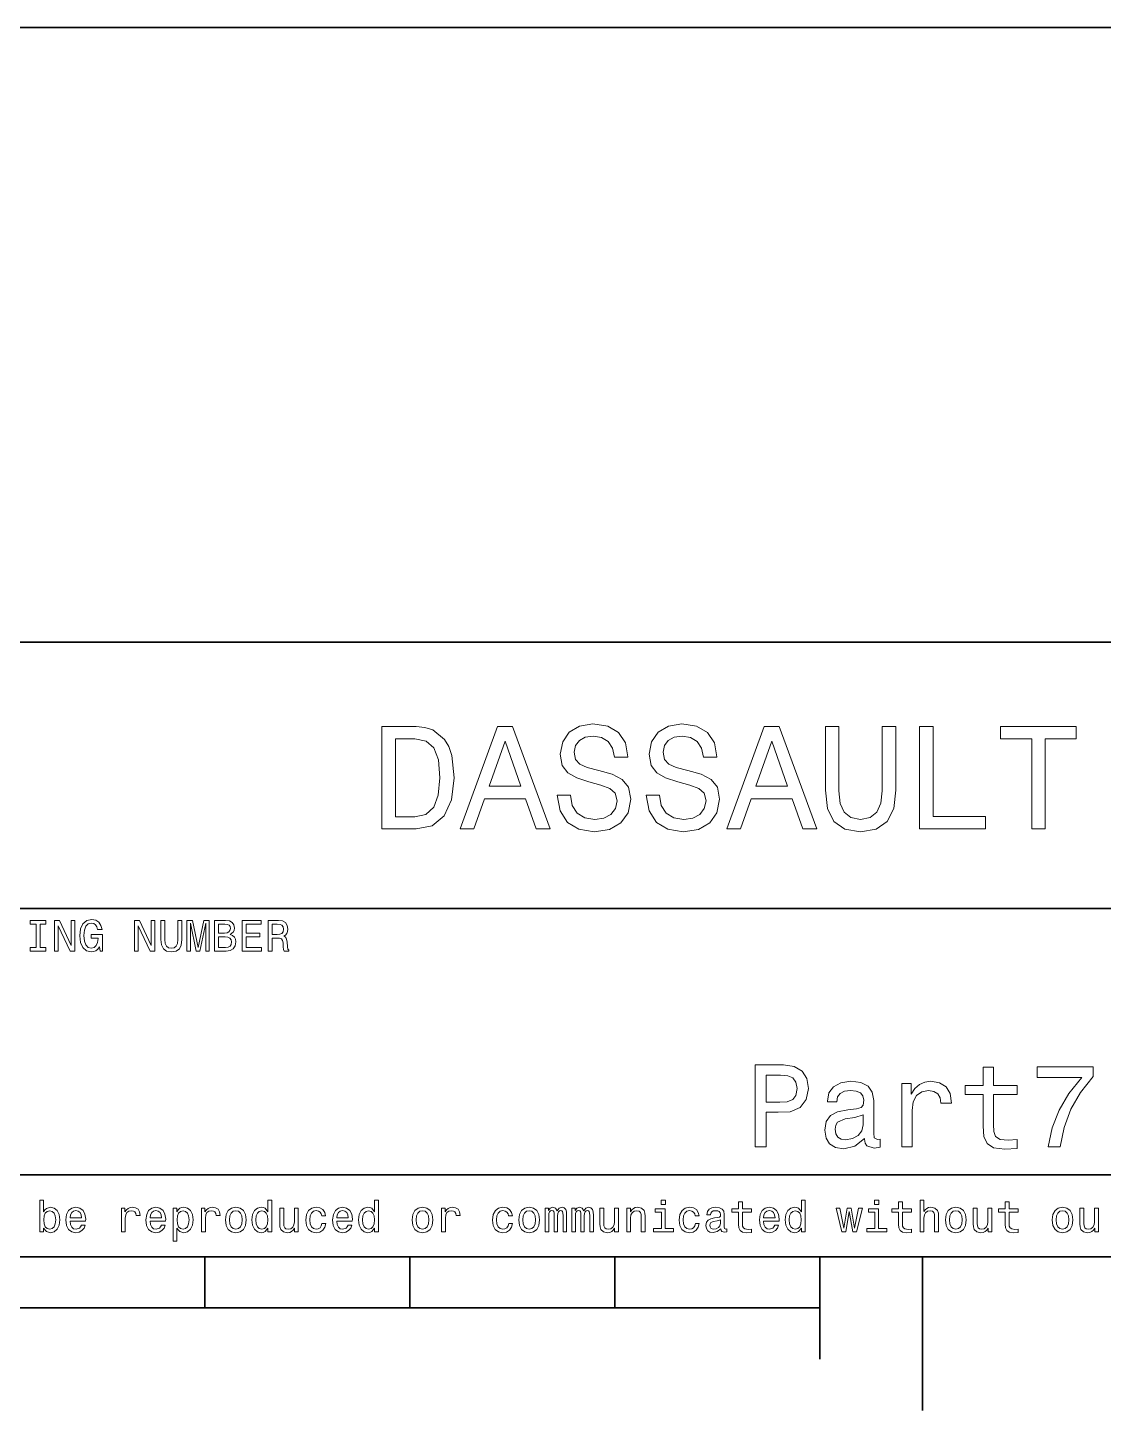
# Model space of a CAD drawing. Extents: x 0 to 420, y 0 to 297.
# Drawn here: x 271.3 to 323.8, y 2.5 to 70 of the extents above; entities that cross this region are included whole.
import ezdxf

# ---------------------------------------------------------------- set-up
doc = ezdxf.new("R2010")
doc.units = 0

msp = doc.modelspace()

# ---------------------------------------------------------------- linework, layer by layer
at = {"color": 7, "lineweight": 35}
for p, q in [((220, 70), (410, 70)), ((220, 40), (385, 40)), ((220, 27), (385, 27)), ((220, 14), (385, 14)), ((10, 10), (410, 10)), ((220, 10), (410, 10)), ((110, 7.5), (310, 7.5))]:
    msp.add_line(p, q, dxfattribs=at)
at = {"color": 7, "lineweight": 35, "ltscale": 0.0625}
for p, q in [((280, 10), (280, 7.5)), ((290, 10), (290, 7.5)), ((300, 10), (300, 7.5))]:
    msp.add_line(p, q, dxfattribs=at)
at = {"color": 7, "lineweight": 35, "ltscale": 0.125}
msp.add_line((310, 10), (310, 5), dxfattribs=at)
at = {"color": 7, "lineweight": 35, "ltscale": 0.1875}
msp.add_line((315, 10), (315, 2.5), dxfattribs=at)
at = {"color": 7, "lineweight": 13}
for points in [[(290.295, 35.881), (288.631, 35.881), (288.631, 30.881), (290.295, 30.881), (291.081, 31.04), (291.664, 31.522), (292.025, 32.308), (292.154, 33.381), (292.039, 34.476), (291.895, 34.909), (291.693, 35.254), (291.109, 35.723), (290.728, 35.838)], [(292.45, 30.881), (293.112, 30.881), (293.638, 32.351), (295.634, 32.351), (296.16, 30.881), (296.837, 30.881), (295.007, 35.888), (294.272, 35.888)], [(297.839, 32.531), (297.183, 32.531), (297.327, 31.767), (297.687, 31.205), (298.242, 30.867), (298.991, 30.744), (299.733, 30.86), (300.288, 31.177), (300.641, 31.674), (300.771, 32.329), (300.663, 32.92), (300.36, 33.302), (299.87, 33.554), (299.215, 33.741), (298.653, 33.878), (298.285, 34.037), (298.076, 34.267), (298.012, 34.628), (298.076, 34.952), (298.264, 35.197), (298.552, 35.362), (298.948, 35.42), (299.352, 35.348), (299.669, 35.153), (299.878, 34.829), (299.978, 34.39), (300.634, 34.39), (300.634, 34.404), (300.519, 35.081), (300.18, 35.586), (299.647, 35.903), (298.927, 36.011), (298.278, 35.903), (297.774, 35.6), (297.45, 35.132), (297.334, 34.527), (297.428, 33.986), (297.702, 33.619), (298.134, 33.374), (298.725, 33.187), (299.308, 33.021), (299.748, 32.862), (300.014, 32.632), (300.108, 32.257), (300.022, 31.875), (299.798, 31.587), (299.46, 31.407), (299.02, 31.349), (298.53, 31.429), (298.156, 31.659), (297.918, 32.034)], [(302.176, 32.531), (301.52, 32.531), (301.664, 31.767), (302.025, 31.205), (302.579, 30.867), (303.329, 30.744), (304.071, 30.86), (304.625, 31.177), (304.978, 31.674), (305.108, 32.329), (305, 32.92), (304.697, 33.302), (304.207, 33.554), (303.552, 33.741), (302.99, 33.878), (302.622, 34.037), (302.414, 34.267), (302.349, 34.628), (302.414, 34.952), (302.601, 35.197), (302.889, 35.362), (303.285, 35.42), (303.689, 35.348), (304.006, 35.153), (304.215, 34.829), (304.316, 34.39), (304.971, 34.39), (304.971, 34.404), (304.856, 35.081), (304.517, 35.586), (303.984, 35.903), (303.264, 36.011), (302.615, 35.903), (302.111, 35.6), (301.787, 35.132), (301.671, 34.527), (301.765, 33.986), (302.039, 33.619), (302.471, 33.374), (303.062, 33.187), (303.646, 33.021), (304.085, 32.862), (304.352, 32.632), (304.445, 32.257), (304.359, 31.875), (304.135, 31.587), (303.797, 31.407), (303.357, 31.349), (302.867, 31.429), (302.493, 31.659), (302.255, 32.034)], [(305.461, 30.881), (306.124, 30.881), (306.65, 32.351), (308.646, 32.351), (309.171, 30.881), (309.849, 30.881), (308.019, 35.888), (307.284, 35.888)], [(310.267, 32.783), (310.367, 31.883), (310.684, 31.241), (311.218, 30.874), (311.988, 30.744), (312.752, 30.874), (313.285, 31.241), (313.602, 31.875), (313.71, 32.783), (313.71, 35.881), (313.04, 35.881), (313.04, 32.747), (312.975, 32.135), (312.781, 31.695), (312.45, 31.436), (311.988, 31.349), (311.513, 31.436), (311.182, 31.695), (310.987, 32.128), (310.929, 32.747), (310.929, 35.881), (310.267, 35.881)], [(314.863, 30.881), (318.076, 30.881), (318.076, 31.486), (315.526, 31.486), (315.526, 35.881), (314.863, 35.881)], [(320.331, 30.881), (320.994, 30.881), (320.994, 35.276), (322.507, 35.276), (322.507, 35.881), (318.811, 35.881), (318.811, 35.276), (320.331, 35.276)], [(290.245, 35.283), (290.793, 35.175), (291.167, 34.844), (291.39, 34.253), (291.463, 33.381), (291.383, 32.538), (291.16, 31.947), (290.778, 31.594), (290.245, 31.479), (289.301, 31.479), (289.301, 35.283)], [(293.869, 32.963), (294.64, 35.168), (295.411, 32.963)], [(306.88, 32.963), (307.651, 35.168), (308.422, 32.963)], [(271.756, 25.1), (271.479, 25.1), (271.479, 24.919), (272.231, 24.919), (272.231, 25.1), (271.955, 25.1), (271.955, 26.237), (272.231, 26.237), (272.231, 26.419), (271.479, 26.419), (271.479, 26.237), (271.756, 26.237)], [(272.664, 24.919), (272.843, 24.919), (272.843, 26.148), (273.418, 24.919), (273.649, 24.919), (273.649, 26.419), (273.468, 26.419), (273.468, 25.189), (272.899, 26.419), (272.664, 26.419)], [(274.853, 25.12), (274.89, 24.919), (274.998, 24.919), (274.998, 25.729), (274.451, 25.729), (274.451, 25.545), (274.788, 25.545), (274.788, 25.532), (274.762, 25.334), (274.693, 25.187), (274.587, 25.094), (274.455, 25.063), (274.308, 25.102), (274.194, 25.219), (274.12, 25.411), (274.094, 25.675), (274.118, 25.937), (274.192, 26.129), (274.308, 26.246), (274.466, 26.287), (274.574, 26.265), (274.663, 26.205), (274.728, 26.103), (274.764, 25.967), (274.978, 25.967), (274.922, 26.174), (274.816, 26.33), (274.667, 26.425), (274.479, 26.46), (274.233, 26.406), (274.047, 26.248), (273.928, 25.999), (273.887, 25.669), (273.928, 25.336), (274.047, 25.087), (274.222, 24.929), (274.442, 24.878), (274.566, 24.895), (274.676, 24.938), (274.771, 25.014)], [(276.567, 24.919), (276.746, 24.919), (276.746, 26.148), (277.321, 24.919), (277.553, 24.919), (277.553, 26.419), (277.371, 26.419), (277.371, 25.189), (276.803, 26.419), (276.567, 26.419)], [(277.844, 25.489), (277.875, 25.219), (277.97, 25.027), (278.13, 24.916), (278.361, 24.878), (278.59, 24.916), (278.75, 25.027), (278.845, 25.217), (278.878, 25.489), (278.878, 26.419), (278.677, 26.419), (278.677, 25.478), (278.657, 25.295), (278.599, 25.163), (278.499, 25.085), (278.361, 25.059), (278.218, 25.085), (278.119, 25.163), (278.061, 25.293), (278.043, 25.478), (278.043, 26.419), (277.844, 26.419)], [(279.122, 24.919), (279.288, 24.919), (279.288, 26.28), (279.569, 24.919), (279.755, 24.919), (280.034, 26.28), (280.034, 24.919), (280.202, 24.919), (280.202, 26.419), (279.939, 26.419), (279.662, 25.096), (279.388, 26.419), (279.122, 26.419)], [(281.233, 25.729), (281.385, 25.854), (281.424, 25.939), (281.437, 26.043), (281.409, 26.205), (281.324, 26.321), (281.188, 26.393), (280.998, 26.419), (280.464, 26.419), (280.464, 24.919), (281.028, 24.919), (281.229, 24.949), (281.378, 25.037), (281.471, 25.178), (281.504, 25.368), (281.484, 25.496), (281.432, 25.602), (281.348, 25.679)], [(281.811, 24.919), (282.762, 24.919), (282.762, 25.1), (282.009, 25.1), (282.009, 25.608), (282.679, 25.608), (282.679, 25.787), (282.009, 25.787), (282.009, 26.237), (282.744, 26.237), (282.744, 26.419), (281.811, 26.419)], [(283.084, 24.919), (283.285, 24.919), (283.285, 25.552), (283.49, 25.552), (283.641, 25.545), (283.736, 25.515), (283.788, 25.444), (283.81, 25.316), (283.821, 25.122), (283.834, 24.994), (283.859, 24.919), (284.086, 24.919), (284.086, 24.96), (284.037, 25.02), (284.019, 25.133), (284.004, 25.375), (283.968, 25.554), (283.918, 25.61), (283.84, 25.651), (283.927, 25.705), (283.987, 25.781), (284.026, 25.876), (284.039, 25.991), (284.009, 26.172), (283.922, 26.308), (283.78, 26.39), (283.585, 26.419), (283.084, 26.419)], [(280.957, 25.796), (280.663, 25.796), (280.663, 26.239), (280.974, 26.239), (281.091, 26.226), (281.173, 26.187), (281.223, 26.12), (281.24, 26.021), (281.22, 25.921), (281.169, 25.852), (281.08, 25.809)], [(283.529, 26.235), (283.661, 26.222), (283.754, 26.181), (283.812, 26.105), (283.831, 25.986), (283.81, 25.861), (283.751, 25.785), (283.652, 25.746), (283.516, 25.736), (283.285, 25.736), (283.285, 26.235)], [(281.004, 25.098), (280.663, 25.098), (280.663, 25.615), (280.985, 25.615), (281.121, 25.599), (281.218, 25.554), (281.277, 25.476), (281.296, 25.364), (281.277, 25.245), (281.223, 25.163), (281.132, 25.113)], [(306.844, 15.36), (307.375, 15.36), (307.375, 17.049), (307.963, 17.049), (308.556, 17.078), (309.029, 17.28), (309.334, 17.671), (309.438, 18.207), (309.357, 18.703), (309.127, 19.066), (308.746, 19.285), (308.228, 19.36), (306.844, 19.36)], [(317.957, 17.919), (317.957, 16.369), (317.991, 15.867), (318.153, 15.522), (318.475, 15.32), (319.023, 15.251), (319.622, 15.28), (319.622, 15.718), (319.184, 15.683), (318.787, 15.729), (318.573, 15.873), (318.481, 16.115), (318.464, 16.455), (318.464, 17.919), (319.622, 17.919), (319.622, 18.352), (318.464, 18.352), (318.464, 19.256), (317.957, 19.256), (317.957, 18.352), (317.081, 18.352), (317.081, 17.919)], [(321.138, 15.36), (321.72, 15.36), (321.911, 16.311), (322.245, 17.199), (322.718, 18.023), (323.334, 18.795), (323.334, 19.274), (320.591, 19.274), (320.591, 18.749), (322.781, 18.749), (322.147, 17.971), (321.669, 17.159), (321.334, 16.294)], [(308.084, 18.87), (308.429, 18.836), (308.683, 18.726), (308.833, 18.524), (308.885, 18.207), (308.827, 17.873), (308.671, 17.671), (308.406, 17.568), (308.043, 17.539), (307.375, 17.539), (307.375, 18.87)], [(312.176, 15.764), (312.176, 15.746), (312.205, 15.55), (312.291, 15.412), (312.654, 15.303), (312.937, 15.349), (312.937, 15.741), (312.816, 15.723), (312.654, 15.798), (312.625, 16.029), (312.625, 17.631), (312.556, 18.04), (312.354, 18.329), (312.003, 18.501), (311.507, 18.565), (311.023, 18.496), (310.666, 18.3), (310.441, 17.994), (310.366, 17.591), (310.366, 17.556), (310.821, 17.556), (310.862, 17.798), (310.988, 17.971), (311.196, 18.075), (311.49, 18.115), (311.772, 18.086), (311.974, 18), (312.095, 17.85), (312.135, 17.643), (312.112, 17.401), (312.02, 17.28), (311.79, 17.222), (311.357, 17.176), (310.862, 17.072), (310.51, 16.888), (310.303, 16.599), (310.239, 16.173), (310.297, 15.793), (310.475, 15.51), (310.764, 15.331), (311.161, 15.268), (311.697, 15.389)], [(313.997, 15.36), (314.504, 15.36), (314.504, 17.13), (314.556, 17.556), (314.712, 17.862), (314.965, 18.046), (315.305, 18.11), (315.559, 18.069), (315.749, 17.954), (315.865, 17.758), (315.905, 17.493), (316.418, 17.493), (316.349, 17.96), (316.159, 18.294), (315.841, 18.496), (315.409, 18.565), (315.115, 18.519), (314.862, 18.403), (314.637, 18.207), (314.458, 17.942), (314.458, 18.455), (313.997, 18.455)], [(312.118, 16.444), (312.049, 16.144), (311.865, 15.914), (311.588, 15.764), (311.248, 15.712), (311.029, 15.741), (310.873, 15.833), (310.775, 15.994), (310.746, 16.219), (310.769, 16.421), (310.862, 16.565), (311.231, 16.726), (311.697, 16.795), (312.118, 16.934)], [(272.128, 11.394), (272.268, 11.227), (272.46, 11.173), (272.642, 11.214), (272.787, 11.338), (272.878, 11.534), (272.912, 11.796), (272.878, 12.057), (272.785, 12.252), (272.642, 12.373), (272.46, 12.416), (272.27, 12.36), (272.192, 12.291), (272.128, 12.198), (272.128, 12.766), (271.937, 12.766), (271.937, 11.214), (272.128, 11.214)], [(272.718, 11.796), (272.696, 11.601), (272.638, 11.459), (272.545, 11.372), (272.428, 11.344), (272.3, 11.372), (272.207, 11.459), (272.149, 11.599), (272.13, 11.796), (272.149, 11.99), (272.207, 12.131), (272.3, 12.215), (272.428, 12.245), (272.545, 12.215), (272.638, 12.129), (272.696, 11.988)], [(273.416, 11.74), (274.176, 11.74), (274.179, 11.828), (274.144, 12.077), (274.049, 12.263), (273.898, 12.375), (273.697, 12.416), (273.5, 12.373), (273.349, 12.252), (273.251, 12.055), (273.217, 11.796), (273.249, 11.53), (273.347, 11.335), (273.496, 11.214), (273.69, 11.173), (273.859, 11.201), (273.997, 11.275), (274.099, 11.392), (274.157, 11.547), (273.969, 11.547), (273.93, 11.461), (273.874, 11.396), (273.714, 11.344), (273.591, 11.368), (273.498, 11.443), (273.437, 11.567), (273.416, 11.733)], [(273.416, 11.899), (273.439, 12.049), (273.498, 12.159), (273.586, 12.226), (273.703, 12.25), (273.818, 12.226), (273.906, 12.159), (273.96, 12.049), (273.98, 11.899)], [(275.923, 11.214), (276.113, 11.214), (276.113, 11.878), (276.133, 12.038), (276.191, 12.152), (276.286, 12.222), (276.414, 12.245), (276.509, 12.23), (276.58, 12.187), (276.623, 12.113), (276.638, 12.014), (276.831, 12.014), (276.805, 12.189), (276.733, 12.314), (276.615, 12.39), (276.452, 12.416), (276.342, 12.399), (276.247, 12.356), (276.163, 12.282), (276.096, 12.183), (276.096, 12.375), (275.923, 12.375)], [(277.319, 11.74), (278.08, 11.74), (278.082, 11.828), (278.048, 12.077), (277.952, 12.263), (277.801, 12.375), (277.6, 12.416), (277.403, 12.373), (277.252, 12.252), (277.155, 12.055), (277.12, 11.796), (277.153, 11.53), (277.25, 11.335), (277.399, 11.214), (277.594, 11.173), (277.762, 11.201), (277.901, 11.275), (278.002, 11.392), (278.06, 11.547), (277.872, 11.547), (277.834, 11.461), (277.777, 11.396), (277.617, 11.344), (277.494, 11.368), (277.401, 11.443), (277.341, 11.567), (277.319, 11.733)], [(277.319, 11.899), (277.343, 12.049), (277.401, 12.159), (277.49, 12.226), (277.607, 12.25), (277.721, 12.226), (277.81, 12.159), (277.864, 12.049), (277.883, 11.899)], [(278.633, 12.196), (278.633, 12.375), (278.443, 12.375), (278.443, 10.765), (278.633, 10.765), (278.633, 11.392), (278.7, 11.29), (278.776, 11.223), (278.966, 11.173), (279.148, 11.214), (279.29, 11.338), (279.383, 11.532), (279.418, 11.796), (279.383, 12.057), (279.29, 12.252), (279.148, 12.373), (278.966, 12.416), (278.862, 12.403), (278.774, 12.362), (278.698, 12.293)], [(278.934, 11.344), (278.806, 11.372), (278.713, 11.459), (278.655, 11.599), (278.635, 11.796), (278.655, 11.99), (278.713, 12.131), (278.806, 12.215), (278.934, 12.245), (279.05, 12.215), (279.143, 12.129), (279.202, 11.988), (279.223, 11.796), (279.202, 11.601), (279.143, 11.459), (279.05, 11.372)], [(279.826, 11.214), (280.017, 11.214), (280.017, 11.878), (280.036, 12.038), (280.094, 12.152), (280.189, 12.222), (280.317, 12.245), (280.412, 12.23), (280.483, 12.187), (280.527, 12.113), (280.542, 12.014), (280.734, 12.014), (280.708, 12.189), (280.637, 12.314), (280.518, 12.39), (280.356, 12.416), (280.246, 12.399), (280.151, 12.356), (280.066, 12.282), (279.999, 12.183), (279.999, 12.375), (279.826, 12.375)], [(281, 11.794), (281.035, 11.53), (281.134, 11.335), (281.292, 11.214), (281.504, 11.173), (281.713, 11.214), (281.871, 11.333), (281.97, 11.528), (282.007, 11.794), (281.97, 12.057), (281.871, 12.254), (281.713, 12.373), (281.504, 12.416), (281.292, 12.373), (281.134, 12.252), (281.035, 12.057)], [(281.194, 11.796), (281.214, 11.99), (281.274, 12.131), (281.372, 12.217), (281.504, 12.247), (281.633, 12.217), (281.731, 12.133), (281.791, 11.99), (281.813, 11.796), (281.791, 11.599), (281.731, 11.456), (281.633, 11.37), (281.504, 11.342), (281.372, 11.37), (281.274, 11.456), (281.214, 11.599)], [(283.071, 11.394), (283.071, 11.214), (283.261, 11.214), (283.261, 12.766), (283.073, 12.766), (283.073, 12.198), (282.928, 12.362), (282.839, 12.401), (282.738, 12.416), (282.554, 12.373), (282.411, 12.252), (282.318, 12.057), (282.286, 11.796), (282.318, 11.534), (282.411, 11.338), (282.554, 11.214), (282.738, 11.173), (282.839, 11.188), (282.93, 11.227)], [(282.77, 12.245), (282.896, 12.215), (282.991, 12.131), (283.047, 11.99), (283.068, 11.796), (283.047, 11.599), (282.991, 11.459), (282.896, 11.372), (282.77, 11.344), (282.651, 11.372), (282.56, 11.459), (282.5, 11.601), (282.481, 11.796), (282.5, 11.988), (282.56, 12.129), (282.651, 12.215)], [(284.553, 12.375), (284.363, 12.375), (284.363, 11.705), (284.341, 11.549), (284.279, 11.437), (284.182, 11.368), (284.054, 11.346), (283.952, 11.363), (283.888, 11.415), (283.851, 11.504), (283.842, 11.629), (283.842, 12.375), (283.652, 12.375), (283.652, 11.612), (283.658, 11.459), (283.7, 11.331), (283.825, 11.214), (284.026, 11.173), (284.134, 11.188), (284.227, 11.227), (284.307, 11.294), (284.372, 11.392), (284.372, 11.214), (284.553, 11.214)], [(285.699, 11.99), (285.887, 11.99), (285.848, 12.163), (285.755, 12.299), (285.61, 12.384), (285.422, 12.416), (285.215, 12.373), (285.057, 12.252), (284.957, 12.055), (284.923, 11.791), (284.955, 11.53), (285.053, 11.335), (285.206, 11.214), (285.416, 11.173), (285.602, 11.206), (285.746, 11.296), (285.846, 11.439), (285.889, 11.629), (285.707, 11.629), (285.675, 11.508), (285.615, 11.418), (285.528, 11.361), (285.422, 11.344), (285.29, 11.372), (285.195, 11.459), (285.137, 11.599), (285.117, 11.798), (285.137, 11.992), (285.197, 12.133), (285.295, 12.219), (285.422, 12.25), (285.535, 12.23), (285.619, 12.18), (285.675, 12.098)], [(286.427, 11.74), (287.188, 11.74), (287.19, 11.828), (287.156, 12.077), (287.06, 12.263), (286.909, 12.375), (286.708, 12.416), (286.512, 12.373), (286.36, 12.252), (286.263, 12.055), (286.228, 11.796), (286.261, 11.53), (286.358, 11.335), (286.507, 11.214), (286.702, 11.173), (286.87, 11.201), (287.009, 11.275), (287.11, 11.392), (287.169, 11.547), (286.981, 11.547), (286.942, 11.461), (286.885, 11.396), (286.725, 11.344), (286.602, 11.368), (286.509, 11.443), (286.449, 11.567), (286.427, 11.733)], [(286.427, 11.899), (286.451, 12.049), (286.509, 12.159), (286.598, 12.226), (286.715, 12.25), (286.829, 12.226), (286.918, 12.159), (286.972, 12.049), (286.991, 11.899)], [(288.275, 11.394), (288.275, 11.214), (288.465, 11.214), (288.465, 12.766), (288.277, 12.766), (288.277, 12.198), (288.133, 12.362), (288.044, 12.401), (287.942, 12.416), (287.759, 12.373), (287.616, 12.252), (287.523, 12.057), (287.491, 11.796), (287.523, 11.534), (287.616, 11.338), (287.759, 11.214), (287.942, 11.173), (288.044, 11.188), (288.135, 11.227)], [(287.975, 12.245), (288.1, 12.215), (288.195, 12.131), (288.251, 11.99), (288.273, 11.796), (288.251, 11.599), (288.195, 11.459), (288.1, 11.372), (287.975, 11.344), (287.856, 11.372), (287.765, 11.459), (287.705, 11.601), (287.685, 11.796), (287.705, 11.988), (287.765, 12.129), (287.856, 12.215)], [(290.108, 11.794), (290.143, 11.53), (290.242, 11.335), (290.4, 11.214), (290.612, 11.173), (290.821, 11.214), (290.979, 11.333), (291.078, 11.528), (291.115, 11.794), (291.078, 12.057), (290.979, 12.254), (290.821, 12.373), (290.612, 12.416), (290.4, 12.373), (290.242, 12.252), (290.143, 12.057)], [(290.303, 11.796), (290.322, 11.99), (290.383, 12.131), (290.48, 12.217), (290.612, 12.247), (290.741, 12.217), (290.839, 12.133), (290.899, 11.99), (290.921, 11.796), (290.899, 11.599), (290.839, 11.456), (290.741, 11.37), (290.612, 11.342), (290.48, 11.37), (290.383, 11.456), (290.322, 11.599)], [(291.537, 11.214), (291.727, 11.214), (291.727, 11.878), (291.746, 12.038), (291.805, 12.152), (291.9, 12.222), (292.027, 12.245), (292.122, 12.23), (292.194, 12.187), (292.237, 12.113), (292.252, 12.014), (292.445, 12.014), (292.419, 12.189), (292.347, 12.314), (292.228, 12.39), (292.066, 12.416), (291.956, 12.399), (291.861, 12.356), (291.777, 12.282), (291.71, 12.183), (291.71, 12.375), (291.537, 12.375)], [(294.807, 11.99), (294.995, 11.99), (294.956, 12.163), (294.863, 12.299), (294.718, 12.384), (294.53, 12.416), (294.323, 12.373), (294.165, 12.252), (294.066, 12.055), (294.031, 11.791), (294.063, 11.53), (294.161, 11.335), (294.314, 11.214), (294.524, 11.173), (294.71, 11.206), (294.854, 11.296), (294.954, 11.439), (294.997, 11.629), (294.816, 11.629), (294.783, 11.508), (294.723, 11.418), (294.636, 11.361), (294.53, 11.344), (294.398, 11.372), (294.303, 11.459), (294.245, 11.599), (294.225, 11.798), (294.245, 11.992), (294.305, 12.133), (294.403, 12.219), (294.53, 12.25), (294.643, 12.23), (294.727, 12.18), (294.783, 12.098)], [(295.313, 11.794), (295.347, 11.53), (295.447, 11.335), (295.604, 11.214), (295.816, 11.173), (296.026, 11.214), (296.184, 11.333), (296.283, 11.528), (296.32, 11.794), (296.283, 12.057), (296.184, 12.254), (296.026, 12.373), (295.816, 12.416), (295.604, 12.373), (295.447, 12.252), (295.347, 12.057)], [(295.507, 11.796), (295.527, 11.99), (295.587, 12.131), (295.684, 12.217), (295.816, 12.247), (295.946, 12.217), (296.043, 12.133), (296.104, 11.99), (296.125, 11.796), (296.104, 11.599), (296.043, 11.456), (295.946, 11.37), (295.816, 11.342), (295.684, 11.37), (295.587, 11.456), (295.527, 11.599)], [(296.594, 11.214), (296.769, 11.214), (296.769, 11.99), (296.78, 12.107), (296.813, 12.191), (296.862, 12.241), (296.927, 12.26), (296.979, 12.243), (297.014, 12.2), (297.031, 12.126), (297.037, 12.029), (297.037, 11.214), (297.202, 11.214), (297.202, 11.99), (297.213, 12.105), (297.245, 12.189), (297.297, 12.241), (297.362, 12.26), (297.414, 12.243), (297.448, 12.2), (297.47, 12.029), (297.47, 11.214), (297.645, 11.214), (297.645, 12.016), (297.634, 12.183), (297.599, 12.31), (297.53, 12.388), (297.418, 12.416), (297.286, 12.373), (297.184, 12.247), (297.104, 12.371), (296.97, 12.416), (296.847, 12.373), (296.763, 12.252), (296.763, 12.375), (296.594, 12.375)], [(297.896, 11.214), (298.071, 11.214), (298.071, 11.99), (298.081, 12.107), (298.114, 12.191), (298.164, 12.241), (298.228, 12.26), (298.28, 12.243), (298.315, 12.2), (298.332, 12.126), (298.339, 12.029), (298.339, 11.214), (298.503, 11.214), (298.503, 11.99), (298.514, 12.105), (298.546, 12.189), (298.598, 12.241), (298.663, 12.26), (298.715, 12.243), (298.749, 12.2), (298.771, 12.029), (298.771, 11.214), (298.946, 11.214), (298.946, 12.016), (298.935, 12.183), (298.901, 12.31), (298.831, 12.388), (298.719, 12.416), (298.587, 12.373), (298.486, 12.247), (298.406, 12.371), (298.272, 12.416), (298.148, 12.373), (298.064, 12.252), (298.064, 12.375), (297.896, 12.375)], [(300.167, 12.375), (299.977, 12.375), (299.977, 11.705), (299.955, 11.549), (299.893, 11.437), (299.795, 11.368), (299.668, 11.346), (299.566, 11.363), (299.501, 11.415), (299.465, 11.504), (299.456, 11.629), (299.456, 12.375), (299.266, 12.375), (299.266, 11.612), (299.272, 11.459), (299.313, 11.331), (299.439, 11.214), (299.64, 11.173), (299.748, 11.188), (299.841, 11.227), (299.921, 11.294), (299.986, 11.392), (299.986, 11.214), (300.167, 11.214)], [(300.573, 11.214), (300.764, 11.214), (300.764, 11.884), (300.783, 12.038), (300.846, 12.15), (300.943, 12.219), (301.073, 12.245), (301.177, 12.224), (301.241, 12.165), (301.274, 12.068), (301.285, 11.938), (301.285, 11.214), (301.475, 11.214), (301.475, 11.977), (301.466, 12.131), (301.427, 12.258), (301.3, 12.375), (301.101, 12.416), (300.991, 12.401), (300.898, 12.36), (300.818, 12.291), (300.755, 12.198), (300.755, 12.375), (300.573, 12.375)], [(302.456, 11.374), (302.456, 12.336), (301.968, 12.336), (301.968, 12.174), (302.266, 12.174), (302.266, 11.374), (301.877, 11.374), (301.877, 11.214), (302.849, 11.214), (302.849, 11.374)], [(302.463, 12.766), (302.262, 12.766), (302.262, 12.55), (302.463, 12.55)], [(303.915, 11.99), (304.103, 11.99), (304.064, 12.163), (303.971, 12.299), (303.826, 12.384), (303.638, 12.416), (303.431, 12.373), (303.273, 12.252), (303.174, 12.055), (303.139, 11.791), (303.171, 11.53), (303.269, 11.335), (303.422, 11.214), (303.632, 11.173), (303.818, 11.206), (303.963, 11.296), (304.062, 11.439), (304.105, 11.629), (303.924, 11.629), (303.891, 11.508), (303.831, 11.418), (303.744, 11.361), (303.638, 11.344), (303.506, 11.372), (303.411, 11.459), (303.353, 11.599), (303.334, 11.798), (303.353, 11.992), (303.414, 12.133), (303.511, 12.219), (303.638, 12.25), (303.751, 12.23), (303.835, 12.18), (303.891, 12.098)], [(305.166, 11.366), (305.166, 11.359), (305.177, 11.286), (305.21, 11.234), (305.346, 11.193), (305.452, 11.21), (305.452, 11.357), (305.406, 11.351), (305.346, 11.379), (305.335, 11.465), (305.335, 12.066), (305.309, 12.219), (305.233, 12.327), (305.102, 12.392), (304.916, 12.416), (304.734, 12.39), (304.6, 12.317), (304.516, 12.202), (304.488, 12.051), (304.488, 12.038), (304.659, 12.038), (304.674, 12.129), (304.721, 12.193), (304.799, 12.232), (304.909, 12.247), (305.015, 12.237), (305.091, 12.204), (305.136, 12.148), (305.151, 12.07), (305.143, 11.979), (305.108, 11.934), (305.022, 11.912), (304.859, 11.895), (304.674, 11.856), (304.542, 11.787), (304.464, 11.679), (304.44, 11.519), (304.462, 11.376), (304.529, 11.271), (304.637, 11.204), (304.786, 11.18), (304.987, 11.225)], [(306.033, 12.174), (306.033, 11.593), (306.046, 11.405), (306.107, 11.275), (306.228, 11.199), (306.433, 11.173), (306.658, 11.184), (306.658, 11.348), (306.494, 11.335), (306.344, 11.353), (306.264, 11.407), (306.23, 11.497), (306.223, 11.625), (306.223, 12.174), (306.658, 12.174), (306.658, 12.336), (306.223, 12.336), (306.223, 12.675), (306.033, 12.675), (306.033, 12.336), (305.705, 12.336), (305.705, 12.174)], [(307.246, 11.74), (308.007, 11.74), (308.009, 11.828), (307.974, 12.077), (307.879, 12.263), (307.728, 12.375), (307.527, 12.416), (307.33, 12.373), (307.179, 12.252), (307.081, 12.055), (307.047, 11.796), (307.079, 11.53), (307.177, 11.335), (307.326, 11.214), (307.52, 11.173), (307.689, 11.201), (307.827, 11.275), (307.929, 11.392), (307.987, 11.547), (307.799, 11.547), (307.76, 11.461), (307.704, 11.396), (307.544, 11.344), (307.421, 11.368), (307.328, 11.443), (307.267, 11.567), (307.246, 11.733)], [(307.246, 11.899), (307.269, 12.049), (307.328, 12.159), (307.416, 12.226), (307.533, 12.25), (307.648, 12.226), (307.736, 12.159), (307.79, 12.049), (307.81, 11.899)], [(309.094, 11.394), (309.094, 11.214), (309.284, 11.214), (309.284, 12.766), (309.096, 12.766), (309.096, 12.198), (308.951, 12.362), (308.862, 12.401), (308.761, 12.416), (308.577, 12.373), (308.434, 12.252), (308.342, 12.057), (308.309, 11.796), (308.342, 11.534), (308.434, 11.338), (308.577, 11.214), (308.761, 11.173), (308.862, 11.188), (308.953, 11.227)], [(308.793, 12.245), (308.919, 12.215), (309.014, 12.131), (309.07, 11.99), (309.092, 11.796), (309.07, 11.599), (309.014, 11.459), (308.919, 11.372), (308.793, 11.344), (308.674, 11.372), (308.584, 11.459), (308.523, 11.601), (308.504, 11.796), (308.523, 11.988), (308.584, 12.129), (308.674, 12.215)], [(311.257, 11.214), (311.43, 12.2), (311.603, 11.214), (311.785, 11.214), (312.07, 12.375), (311.886, 12.375), (311.694, 11.389), (311.523, 12.375), (311.335, 12.375), (311.164, 11.389), (310.972, 12.375), (310.79, 12.375), (311.076, 11.214)], [(312.865, 11.374), (312.865, 12.336), (312.377, 12.336), (312.377, 12.174), (312.675, 12.174), (312.675, 11.374), (312.286, 11.374), (312.286, 11.214), (313.259, 11.214), (313.259, 11.374)], [(312.872, 12.766), (312.671, 12.766), (312.671, 12.55), (312.872, 12.55)], [(313.84, 12.174), (313.84, 11.593), (313.853, 11.405), (313.914, 11.275), (314.035, 11.199), (314.24, 11.173), (314.465, 11.184), (314.465, 11.348), (314.3, 11.335), (314.151, 11.353), (314.071, 11.407), (314.037, 11.497), (314.03, 11.625), (314.03, 12.174), (314.465, 12.174), (314.465, 12.336), (314.03, 12.336), (314.03, 12.675), (313.84, 12.675), (313.84, 12.336), (313.512, 12.336), (313.512, 12.174)], [(314.886, 11.214), (315.076, 11.214), (315.076, 11.884), (315.096, 12.038), (315.159, 12.15), (315.256, 12.219), (315.385, 12.245), (315.489, 12.224), (315.554, 12.165), (315.586, 12.068), (315.597, 11.938), (315.597, 11.214), (315.787, 11.214), (315.787, 11.977), (315.779, 12.131), (315.74, 12.258), (315.612, 12.375), (315.414, 12.416), (315.305, 12.401), (315.213, 12.36), (315.135, 12.295), (315.076, 12.206), (315.076, 12.766), (314.886, 12.766)], [(316.131, 11.794), (316.166, 11.53), (316.265, 11.335), (316.423, 11.214), (316.635, 11.173), (316.844, 11.214), (317.002, 11.333), (317.102, 11.528), (317.138, 11.794), (317.102, 12.057), (317.002, 12.254), (316.844, 12.373), (316.635, 12.416), (316.423, 12.373), (316.265, 12.252), (316.166, 12.057)], [(316.326, 11.796), (316.345, 11.99), (316.406, 12.131), (316.503, 12.217), (316.635, 12.247), (316.764, 12.217), (316.862, 12.133), (316.922, 11.99), (316.944, 11.796), (316.922, 11.599), (316.862, 11.456), (316.764, 11.37), (316.635, 11.342), (316.503, 11.37), (316.406, 11.456), (316.345, 11.599)], [(318.383, 12.375), (318.193, 12.375), (318.193, 11.705), (318.172, 11.549), (318.109, 11.437), (318.012, 11.368), (317.884, 11.346), (317.782, 11.363), (317.718, 11.415), (317.681, 11.504), (317.672, 11.629), (317.672, 12.375), (317.482, 12.375), (317.482, 11.612), (317.488, 11.459), (317.53, 11.331), (317.655, 11.214), (317.856, 11.173), (317.964, 11.188), (318.057, 11.227), (318.137, 11.294), (318.202, 11.392), (318.202, 11.214), (318.383, 11.214)], [(319.045, 12.174), (319.045, 11.593), (319.058, 11.405), (319.118, 11.275), (319.239, 11.199), (319.445, 11.173), (319.669, 11.184), (319.669, 11.348), (319.505, 11.335), (319.356, 11.353), (319.276, 11.407), (319.241, 11.497), (319.235, 11.625), (319.235, 12.174), (319.669, 12.174), (319.669, 12.336), (319.235, 12.336), (319.235, 12.675), (319.045, 12.675), (319.045, 12.336), (318.716, 12.336), (318.716, 12.174)], [(321.336, 11.794), (321.37, 11.53), (321.47, 11.335), (321.628, 11.214), (321.839, 11.173), (322.049, 11.214), (322.207, 11.333), (322.306, 11.528), (322.343, 11.794), (322.306, 12.057), (322.207, 12.254), (322.049, 12.373), (321.839, 12.416), (321.628, 12.373), (321.47, 12.252), (321.37, 12.057)], [(321.53, 11.796), (321.55, 11.99), (321.61, 12.131), (321.708, 12.217), (321.839, 12.247), (321.969, 12.217), (322.066, 12.133), (322.127, 11.99), (322.148, 11.796), (322.127, 11.599), (322.066, 11.456), (321.969, 11.37), (321.839, 11.342), (321.708, 11.37), (321.61, 11.456), (321.55, 11.599)], [(323.588, 12.375), (323.398, 12.375), (323.398, 11.705), (323.376, 11.549), (323.313, 11.437), (323.216, 11.368), (323.089, 11.346), (322.987, 11.363), (322.922, 11.415), (322.885, 11.504), (322.877, 11.629), (322.877, 12.375), (322.687, 12.375), (322.687, 11.612), (322.693, 11.459), (322.734, 11.331), (322.86, 11.214), (323.061, 11.173), (323.169, 11.188), (323.262, 11.227), (323.342, 11.294), (323.406, 11.392), (323.406, 11.214), (323.588, 11.214)], [(305.145, 11.621), (305.119, 11.508), (305.05, 11.422), (304.946, 11.366), (304.818, 11.346), (304.736, 11.357), (304.678, 11.392), (304.641, 11.452), (304.63, 11.536), (304.639, 11.612), (304.674, 11.666), (304.812, 11.727), (304.987, 11.753), (305.145, 11.804)]]:
    msp.add_lwpolyline(points, close=True, dxfattribs=at)

doc.saveas('drawing.dxf')
